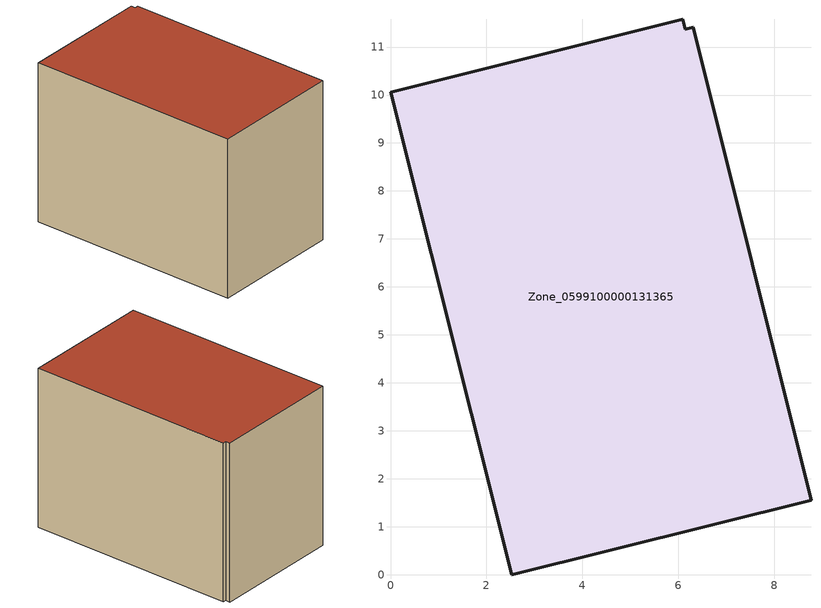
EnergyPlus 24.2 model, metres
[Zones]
Zone_0599100000131365
 floor ground (C_G): 6.3,11.41 8.76,1.56 2.52,0 0,10.06 6.09,11.58 6.14,11.37 z0
 wall outside (C_F): 2.52,0 8.76,1.56 6.3,11.41 6.14,11.37 6.09,11.58 0,10.06 2.52,0 z0:7.77
 roof outside (C_R): 8.76,1.56 6.3,11.41 6.14,11.37 6.09,11.58 0,10.06 2.52,0 z7.77
[BUILDING]
Pand.0599100000131365: North Axis=0; Terrain=City; Loads Convergence Tolerance Value=0.04; Temperature Convergence Tolerance Value=0.4; Solar Distribution=FullExterior; Maximum Number of Warmup Days=25; Minimum Number of Warmup Days=1
[Site:Location]
Rotterdam.The.Hague.AP_ZH_NLD Design_Conditions: Latitude=51.96; Longitude=4.45; Time Zone=1; Elevation=-4.5
[SITE:GROUNDTEMPERATURE:BUILDINGSURFACE]
18, 18, 18, 18, 18, 18, 18, 18, 18, 18, 18, 18
[MATERIAL] Thermal Absorptance=0.9; Solar Absorptance=0.7; Visible Absorptance=0.7
Name | Roughness | Thickness | Conductivity | Density | Specific Heat
G.TC.1965-1974 | MediumSmooth | 0.15 | 0.882353 | 540 | 1210
F.TC.1965-1974 | Rough | 0.3 | 0.697674 | 1920 | 840
R.TC.1965-1974 | MediumRough | 0.2 | 0.232558 | 1500 | 1000
[CONSTRUCTION]
C_G: G.TC.1965-1974
C_F: F.TC.1965-1974
C_R: R.TC.1965-1974
[ZONE]
Zone_0599100000131365: Type=1; Multiplier=1; Ceiling Height=Autocalculate; Volume=Autocalculate; Floor Area=autocalculate; Part of Total Floor Area=Yes
[ZONEINFILTRATION:DESIGNFLOWRATE]
Infil_Zone_0599100000131365: Zone or ZoneList or Space or SpaceList=Zone_0599100000131365; Schedule=AlwaysOn; Design Flow Rate Calculation Method=Flow/Area; Flow Rate per Floor Area=0.003; Constant Term Coefficient=1; Temperature Term Coefficient=0; Velocity Term Coefficient=0; Velocity Squared Term Coefficient=0
[HVACTEMPLATE:ZONE:IDEALLOADSAIRSYSTEM]
Zone_0599100000131365: Maximum Heating Supply Air Temperature=50; Minimum Cooling Supply Air Temperature=13; Maximum Heating Supply Air Humidity Ratio=0.0156; Minimum Cooling Supply Air Humidity Ratio=0.0077; Heating Limit=NoLimit; Cooling Limit=NoLimit; Dehumidification Control Type=ConstantSensibleHeatRatio; Cooling Sensible Heat Ratio=0.7; Dehumidification Setpoint=60; Humidification Control Type=None; Humidification Setpoint=30; Outdoor Air Method=None; Outdoor Air Flow Rate per Person=0.00944; Outdoor Air Flow Rate per Zone Floor Area=0; Outdoor Air Flow Rate per Zone=0; Demand Controlled Ventilation Type=None; Outdoor Air Economizer Type=NoEconomizer; Heat Recovery Type=None; Sensible Heat Recovery Effectiveness=0.7; Latent Heat Recovery Effectiveness=0.65
[ZONECONTROL:THERMOSTAT]
ThermostatControl_Zone_0599100000131365: Zone or ZoneList=Zone_0599100000131365; Control Type Schedule=DualSetpointControlType; Control 1=Thermostat_Zone_0599100000131365; Temperature Difference Between Cutout And Setpoint=0
[THERMOSTATSETPOINT:DUALSETPOINT]
Thermostat_Zone_0599100000131365: Heating Setpoint Temperature Schedule=HeatingSetpoint_Zone_0599100000131365; Cooling Setpoint Temperature Schedule=CoolingSetpoint_Zone_0599100000131365
[SCHEDULE:COMPACT]
HeatingSetpoint_Zone_0599100000131365: Through: 12/31, For: AllDays, Until: 24:00, 21
CoolingSetpoint_Zone_0599100000131365: Through: 12/31, For: AllDays, Until: 24:00, 24
DualSetpointControlType: Through: 12/31, For: AllDays, Until: 24:00, 4
AlwaysOn: Through: 12/31, For: AllDays, Until: 24:00, 1
